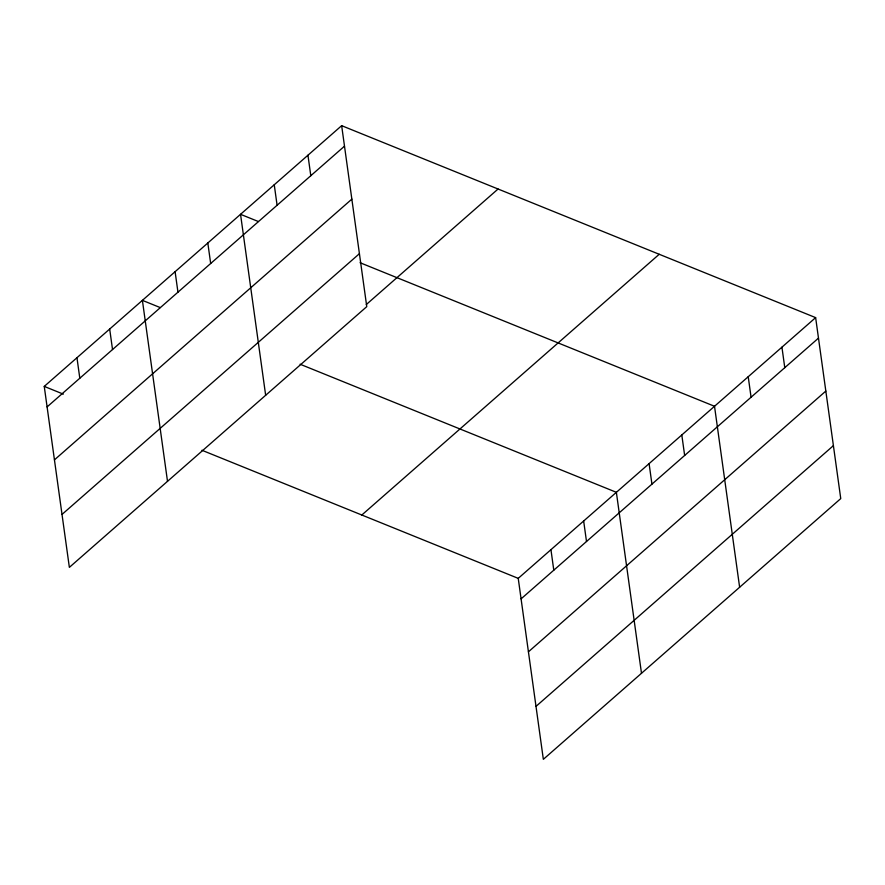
<?xml version="1.0" encoding="UTF-8"?>
<svg xmlns="http://www.w3.org/2000/svg" width="885" height="885" viewBox="0 0 885 885"><rect width="100%" height="100%" fill="white"/><g stroke="black" fill="none" stroke-linecap="round" stroke-linejoin="round"><path stroke-width="1.33" d="M341.654 125.67L366.766 306.641L69.362 567.373L44.25 386.402L341.654 125.67L815.638 317.626L840.75 498.598L543.346 759.33L518.234 578.359L815.638 317.626M47.093 406.912L344.497 146.169M54.439 459.868L351.854 199.125M62.016 514.428L359.421 253.685M366.279 304.551L498.067 189.014M361.821 515.015L659.225 254.272M521.077 598.868L818.481 338.125M528.422 651.825L825.827 391.081M535.989 706.385L833.404 445.642M258.343 221.527L240.543 214.314L265.655 395.285M360.073 262.723L714.516 406.27L739.628 587.242M160.196 307.571L142.397 300.358L167.508 481.329M300.092 364.222L616.369 492.314L641.492 673.286M44.25 386.402L63.322 394.135M201.946 450.266L518.234 578.359M781.931 347.174L784.774 367.673M748.223 376.722L751.066 397.221M681.804 434.955L684.647 455.454M649.092 463.64L651.935 484.139M583.658 521L586.501 541.498M550.946 549.685L553.789 570.183M307.947 155.218L310.801 175.717M274.25 184.766L277.094 205.265M207.82 242.999L210.674 263.498M175.108 271.684L177.951 292.183M109.685 329.043L112.528 349.542M76.962 357.728L79.805 378.227"/></g></svg>
